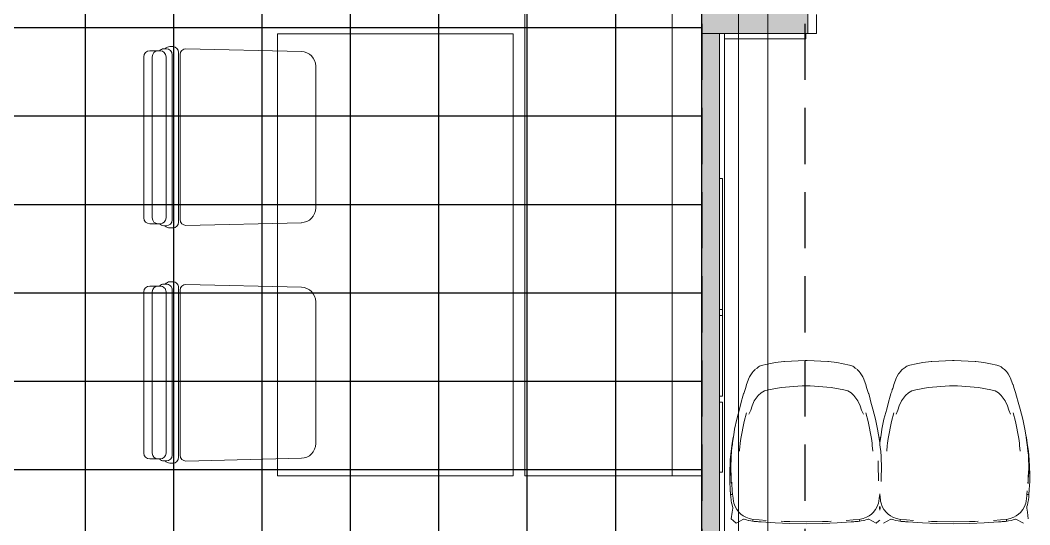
# Model space of a CAD drawing. Header units: millimetres. Extents: x 567392 to 582402, y 4512800 to 4518063.
# Drawn here: x 568558.5 to 568901.2, y 4514063.8 to 4514235.1 of the extents above; entities that cross this region are included whole.
import ezdxf

# ---------------------------------------------------------------- set-up
doc = ezdxf.new("R2010")
doc.units = ezdxf.units.MM
doc.linetypes.add('DASHED2', pattern=[9.525, 6.35, -3.175])
for name, color, linetype, lineweight in [('1A_GOR_04', 163, 'Continuous', 9), ('a_8', 8, 'Continuous', 0), ('a_tefris', 1, 'Continuous', 0)]:
    doc.layers.add(name, color=color, linetype=linetype, lineweight=lineweight)
doc.layers.add('a_p1_d', color=1, linetype='DASHED2')
doc.layers.add('seramik', color=251, linetype='Continuous')

# ---------------------------------------------------------------- blocks, each defined once
blk = doc.blocks.new('A$C4A613EE6')
h = blk.add_hatch(color=256)
h.dxf.hatch_style = 1
h.paths.add_polyline_path([(100, -3850), (2860, -3850), (2860, -4210), (2300, -4210), (2300, -3950), (100, -3950)])
h = blk.add_hatch(color=256)
h.dxf.hatch_style = 1
h.paths.add_polyline_path([(2860, -4210), (12300, -4210), (12300, -3850), (12000, -3850), (12000, -3950), (7000, -3950), (7000, -3850), (6180, -3850), (6180, -4150), (2860, -4150)])
for p, q in [((4202.8, -3112.9), (4169.4, -3119.8)), ((4222.1, -3110), (4202.8, -3112.9)), ((4249.1, -3105.9), (4222.1, -3110)), ((4231.4, -3108), (4222.1, -3110)), ((4250.6, -3104.7), (4231.4, -3108)), ((4254.7, -3105.2), (4249.1, -3105.9)), ((4277.4, -3100.8), (4250.6, -3104.7)), ((4265.7, -3103.9), (4254.7, -3105.2)), ((4277.7, -3102.5), (4265.7, -3103.9)), ((4306.9, -3098), (4277.4, -3100.8)), ((4283.7, -3101.9), (4277.7, -3102.5)), ((4291.2, -3101.2), (4283.7, -3101.9)), ((4291.2, -3101.2), (4295, -3100.8)), ((4295, -3100.8), (4336.2, -3099.7)), ((4356.1, -3096.3), (4306.9, -3098)), ((4336.2, -3099.7), (4365.3, -3101.3)), ((4336.2, -3099.7), (4349.8, -3099.7)), ((4371.1, -3101.3), (4349.8, -3099.7)), ((4380.7, -3096.6), (4356.1, -3096.3)), ((4365.3, -3101.3), (4386.5, -3101.6)), ((4386.5, -3101.6), (4371.1, -3101.3)), ((4407.4, -3097.9), (4380.7, -3096.6)), ((4382.7, -3103.4), (4386.6, -3103.4)), ((4387.6, -3103.5), (4386.5, -3101.6)), ((4386.6, -3103.4), (4386.8, -3103.4)), ((4410.1, -3098.2), (4407.4, -3097.9)), ((4410.1, -3098.2), (4421.1, -3099.1)), ((4426.1, -3099.5), (4410.1, -3098.2)), ((4424.5, -3105.9), (4411.9, -3104.8)), ((4421.1, -3099.1), (4426.2, -3099.4)), ((4425.1, -3101.3), (4424.5, -3105.9)), ((4429.4, -3106.4), (4424.5, -3105.9)), ((4426.1, -3099.5), (4425.1, -3101.3)), ((4426.2, -3099.4), (4432.7, -3100.1)), ((4447.4, -3108.6), (4429.4, -3106.4)), ((4432.7, -3100.1), (4443.5, -3101.1)), ((4443.5, -3101.1), (4445.8, -3101.3)), ((4445.8, -3101.3), (4452.7, -3102.5)), ((4454.2, -3110.1), (4447.4, -3108.6)), ((4452.7, -3102.5), (4452.7, -3102.5)), ((4452.7, -3102.5), (4459.7, -3104.5)), ((4465.4, -3114.3), (4454.2, -3110.1)), ((4459.7, -3104.5), (4465.1, -3106)), ((4469, -3106.8), (4465.1, -3106)), ((4475.4, -3120), (4465.4, -3114.3)), ((4471, -3106.9), (4469, -3106.8)), ((4485, -3104.3), (4471, -3106.9)), ((4507.3, -3101.5), (4485, -3104.3)), ((4508.5, -3143.2), (4521.6, -3118)), ((4064.4, -3149.5), (4052, -3153.1)), ((4068.9, -3148.1), (4064.4, -3149.5)), ((4074.9, -3146.2), (4068.9, -3148.1)), ((4082.4, -3143.7), (4074.9, -3146.2)), ((4083.6, -3143.3), (4082.4, -3143.7)), ((4091.4, -3141.1), (4083.6, -3143.3)), ((4111.2, -3135.5), (4091.4, -3141.1)), ((4135.5, -3129.1), (4111.2, -3135.5)), ((4169.4, -3119.8), (4135.5, -3129.1)), ((4176.9, -3145.3), (4147.2, -3153)), ((4176.9, -3145.3), (4234.6, -3133.7)), ((4234.6, -3133.7), (4250.4, -3131.8)), ((4250.4, -3131.8), (4253.8, -3131.4)), ((4253.8, -3131.4), (4256.1, -3131.2)), ((4256.1, -3131.2), (4258, -3131)), ((4258, -3131), (4277.2, -3129.3)), ((4485.6, -3128.2), (4475.4, -3120)), ((4491.2, -3134.2), (4485.6, -3128.2)), ((4497.1, -3142.2), (4491.2, -3134.2)), ((4501.8, -3150.5), (4497.1, -3142.2)), ((4506.5, -3162.4), (4501.8, -3150.5)), ((4508.5, -3144.8), (4508.5, -3143.2)), ((4509.3, -3148.2), (4508.5, -3144.8)), ((4509.3, -3148.2), (4510.8, -3153.2)), ((4001, -3181.8), (3995.5, -3188.8)), ((4001.9, -3181), (4001, -3181.8)), ((4007.7, -3175.6), (4001.9, -3181)), ((4011.4, -3172.3), (4007.7, -3175.6)), ((4015, -3169.8), (4011.4, -3172.3)), ((4024.9, -3163.7), (4015, -3169.8)), ((4027.7, -3162.5), (4024.9, -3163.7)), ((4051.3, -3153.4), (4027.7, -3162.5)), ((4052, -3153.1), (4051.3, -3153.4)), ((4088.9, -3193.2), (4106.5, -3179.7)), ((4124, -3171.9), (4106.5, -3179.7)), ((4124.1, -3171.9), (4124, -3171.9)), ((4138.8, -3167.4), (4124.1, -3171.9)), ((4152.2, -3161.5), (4138.8, -3167.4)), ((4509.5, -3175.8), (4506.5, -3162.4)), ((4509.5, -3175.8), (4513.7, -3175)), ((4509.5, -3176), (4509.5, -3175.8)), ((4511.2, -3196.1), (4509.5, -3176)), ((4510.8, -3153.2), (4512.8, -3159.1)), ((4512.8, -3159.1), (4512.9, -3159.7)), ((4512.9, -3159.7), (4514.6, -3168.4)), ((4513.7, -3175), (4515.4, -3173.8)), ((4514.6, -3168.4), (4515.6, -3173.6)), ((4516.8, -3190.2), (4515.4, -3173.8)), ((4515.6, -3173.6), (4516, -3178.6)), ((4516, -3178.6), (4516.8, -3190.2)), ((3985.5, -3208.2), (3981.1, -3229.4)), ((3989.6, -3197.7), (3985.5, -3208.2)), ((3991.8, -3194), (3989.6, -3197.7)), ((3993.5, -3191.4), (3991.8, -3194)), ((3995.5, -3188.8), (3993.5, -3191.4)), ((4073.3, -3214.4), (4069.4, -3228)), ((4073.3, -3214.4), (4079.2, -3202.8)), ((4079.2, -3202.8), (4088.9, -3193.2)), ((4512.6, -3220), (4511.2, -3196.1)), ((4517.1, -3193.6), (4516.8, -3190.2)), ((4517.9, -3202.4), (4517.1, -3193.6)), ((4521.1, -3250.7), (4517.9, -3202.4)), ((3976.8, -3251.8), (3973, -3279.7)), ((3981.1, -3229.4), (3976.8, -3251.8)), ((4069.4, -3228), (4061.6, -3270.4)), ((4523.1, -3299.8), (4521.1, -3250.7)), ((3972.8, -3282.1), (3969.5, -3352.6)), ((3973, -3279.7), (3972.8, -3282.1)), ((4061.6, -3270.5), (4055.8, -3342)), ((4061.6, -3270.5), (4061.6, -3270.4)), ((4516, -3281.2), (4515.5, -3271.1)), ((4516.8, -3300.4), (4516, -3281.2)), ((4517.5, -3355.6), (4516.8, -3300.4)), ((4523.9, -3355.6), (4523.1, -3299.8)), ((3969.5, -3352.6), (3969.4, -3355.6)), ((3969.4, -3355.6), (3969.5, -3358.6)), ((4055.8, -3342), (4055.8, -3369.3)), ((4517.5, -3355.6), (4516.8, -3410.9)), ((4523.9, -3355.6), (4523.1, -3411.5)), ((3969.5, -3358.6), (3972.8, -3429.2)), ((4055.8, -3369.3), (4061.6, -3440.8)), ((4516.8, -3410.9), (4516, -3430)), ((4521.1, -3460.6), (4523.1, -3411.5)), ((3972.8, -3429.2), (3973, -3431.5)), ((3973, -3431.5), (3976.8, -3459.4)), ((3976.8, -3459.4), (3981.1, -3481.8)), ((4061.6, -3440.9), (4061.6, -3440.8)), ((4061.6, -3440.9), (4069.4, -3483.3)), ((4516, -3430), (4515.5, -3440.1)), ((4517.9, -3508.8), (4521.1, -3460.6)), ((3981.1, -3481.8), (3985.5, -3503)), ((4069.4, -3483.3), (4073.3, -3496.8)), ((4512.6, -3491.2), (4511.2, -3515.1)), ((3985.5, -3503), (3989.6, -3513.6)), ((3989.6, -3513.6), (3991.8, -3517.2)), ((3991.8, -3517.2), (3993.5, -3519.8)), ((3993.5, -3519.8), (3995.5, -3522.4)), ((3995.5, -3522.4), (4001, -3529.5)), ((4001, -3529.5), (4001.9, -3530.3)), ((4079.2, -3508.4), (4073.3, -3496.8)), ((4088.9, -3518.1), (4079.2, -3508.4)), ((4106.5, -3531.6), (4088.9, -3518.1)), ((4511.2, -3515.1), (4509.5, -3535.3)), ((4515.4, -3537.5), (4516.8, -3521)), ((4516.8, -3521), (4516, -3532.6)), ((4516.8, -3521), (4517.1, -3517.7)), ((4517.1, -3517.7), (4517.9, -3508.8)), ((4001.9, -3530.3), (4007.7, -3535.7)), ((4007.7, -3535.7), (4011.4, -3539)), ((4011.4, -3539), (4015, -3541.4)), ((4015, -3541.4), (4024.9, -3547.6)), ((4024.9, -3547.6), (4027.7, -3548.7)), ((4051.3, -3557.8), (4027.7, -3548.7)), ((4051.3, -3557.8), (4052, -3558.1)), ((4052, -3558.1), (4064.4, -3561.7)), ((4064.4, -3561.7), (4068.9, -3563.1)), ((4068.9, -3563.1), (4074.9, -3565.1)), ((4106.5, -3531.6), (4124, -3539.3)), ((4124, -3539.3), (4124.1, -3539.3)), ((4124.1, -3539.3), (4138.8, -3543.9)), ((4138.8, -3543.9), (4152.2, -3549.8)), ((4147.2, -3558.3), (4176.9, -3565.9)), ((4501.8, -3560.7), (4497.1, -3569)), ((4506.5, -3548.8), (4501.8, -3560.7)), ((4509.5, -3535.4), (4506.5, -3548.8)), ((4508.5, -3566.4), (4509.3, -3563)), ((4510.8, -3558.1), (4509.3, -3563)), ((4509.5, -3535.3), (4509.5, -3535.4)), ((4513.7, -3536.2), (4509.5, -3535.4)), ((4512.8, -3552.2), (4510.8, -3558.1)), ((4512.9, -3551.6), (4512.8, -3552.2)), ((4514.6, -3542.9), (4512.9, -3551.6)), ((4515.4, -3537.5), (4513.7, -3536.2)), ((4515.6, -3537.7), (4514.6, -3542.9)), ((4516, -3532.6), (4515.6, -3537.7)), ((4074.9, -3565.1), (4082.4, -3567.5)), ((4082.4, -3567.5), (4083.6, -3568)), ((4083.6, -3568), (4091.4, -3570.1)), ((4091.4, -3570.1), (4111.2, -3575.7)), ((4111.2, -3575.7), (4135.5, -3582.1)), ((4135.5, -3582.1), (4169.4, -3591.4)), ((4169.4, -3591.4), (4202.8, -3598.3)), ((4176.9, -3565.9), (4234.6, -3577.5)), ((4250.4, -3579.4), (4234.6, -3577.5)), ((4253.8, -3579.8), (4250.4, -3579.4)), ((4256.1, -3580), (4253.8, -3579.8)), ((4258, -3580.2), (4256.1, -3580)), ((4277.2, -3581.9), (4258, -3580.2)), ((4465.4, -3596.9), (4454.2, -3601.1)), ((4475.4, -3591.3), (4465.4, -3596.9)), ((4485.6, -3583), (4475.4, -3591.3)), ((4491.2, -3577.1), (4485.6, -3583)), ((4497.1, -3569), (4491.2, -3577.1)), ((4508.5, -3568), (4508.5, -3566.4)), ((4521.6, -3593.2), (4508.5, -3568)), ((4135.5, -3628.9), (4111.2, -3635.3)), ((4169.4, -3619.6), (4135.5, -3628.9)), ((4202.8, -3612.7), (4169.4, -3619.6)), ((4202.8, -3598.3), (4222.1, -3601.2)), ((4222.1, -3609.8), (4202.8, -3612.7)), ((4222.1, -3601.2), (4231.4, -3603.2)), ((4222.1, -3601.2), (4249.1, -3605.4)), ((4249.1, -3605.7), (4222.1, -3609.8)), ((4231.4, -3607.8), (4222.1, -3609.8)), ((4231.4, -3603.2), (4244.7, -3605.5)), ((4244.7, -3605.5), (4231.4, -3607.8)), ((4234.6, -3633.5), (4250.4, -3631.6)), ((4244.9, -3605.5), (4244.7, -3605.5)), ((4249.1, -3605.4), (4249.9, -3605.5)), ((4250.2, -3605.5), (4249.1, -3605.7)), ((4249.9, -3605.5), (4250.2, -3605.5)), ((4254.7, -3605), (4250.2, -3605.5)), ((4250.4, -3631.6), (4253.8, -3631.2)), ((4253.8, -3631.2), (4256.1, -3631)), ((4265.7, -3603.7), (4254.7, -3605)), ((4256.1, -3631), (4258, -3630.8)), ((4258, -3630.8), (4277.2, -3629.1)), ((4277.7, -3602.3), (4265.7, -3603.7)), ((4283.7, -3601.7), (4277.7, -3602.3)), ((4291.2, -3601), (4283.7, -3601.7)), ((4291.2, -3601), (4295, -3600.6)), ((4295, -3600.6), (4336.2, -3599.5)), ((4336.2, -3611.5), (4310.6, -3610.8)), ((4336.2, -3599.5), (4365.3, -3601.1)), ((4336.2, -3599.5), (4338.4, -3599.5)), ((4365.3, -3610), (4336.2, -3611.5)), ((4337.7, -3611.5), (4336.2, -3611.5)), ((4365.3, -3601.1), (4380.4, -3601.3)), ((4366.6, -3610), (4365.3, -3610)), ((4374.7, -3609.8), (4366.6, -3610)), ((4378.7, -3609.8), (4374.7, -3609.8)), ((4424.5, -3605.7), (4422.2, -3605.5)), ((4424.6, -3605.3), (4424.5, -3605.7)), ((4429.4, -3606.2), (4424.5, -3605.7)), ((4424.6, -3605.3), (4429.4, -3604.9)), ((4430.7, -3604.7), (4429.4, -3604.9)), ((4447.4, -3608.4), (4429.4, -3606.2)), ((4447.4, -3602.6), (4430.7, -3604.7)), ((4454.2, -3601.1), (4447.4, -3602.6)), ((4454.2, -3609.9), (4447.4, -3608.4)), ((4465.4, -3614.1), (4454.2, -3609.9)), ((4463.9, -3605.5), (4464.1, -3605.5)), ((4465.1, -3605.3), (4464.1, -3605.5)), ((4464.1, -3605.5), (4465.1, -3605.8)), ((4465.1, -3605.3), (4469, -3604.4)), ((4469, -3606.6), (4465.1, -3605.8)), ((4475.4, -3619.8), (4465.4, -3614.1)), ((4469, -3604.4), (4471, -3604.3)), ((4471, -3606.7), (4469, -3606.6)), ((4471, -3604.3), (4477.3, -3605.5)), ((4477.3, -3605.5), (4471, -3606.7)), ((4485.6, -3628), (4475.4, -3619.8)), ((4477.7, -3605.5), (4477.3, -3605.5)), ((4491.2, -3634), (4485.6, -3628)), ((4508.5, -3643), (4521.7, -3617.7)), ((4514.4, -3608.4), (4511.5, -3605.4)), ((4521.7, -3617.7), (4514.4, -3608.4)), ((4024.9, -3663.5), (4015, -3669.6)), ((4027.7, -3662.3), (4024.9, -3663.5)), ((4051.3, -3653.2), (4027.7, -3662.3)), ((4052, -3652.9), (4051.3, -3653.2)), ((4064.4, -3649.3), (4052, -3652.9)), ((4068.9, -3647.9), (4064.4, -3649.3)), ((4074.9, -3646), (4068.9, -3647.9)), ((4082.4, -3643.5), (4074.9, -3646)), ((4083.6, -3643.1), (4082.4, -3643.5)), ((4091.4, -3640.9), (4083.6, -3643.1)), ((4111.2, -3635.3), (4091.4, -3640.9)), ((4152.2, -3661.3), (4138.8, -3667.2)), ((4176.9, -3645.1), (4147.2, -3652.8)), ((4176.9, -3645.1), (4234.6, -3633.5)), ((4497.1, -3642), (4491.2, -3634)), ((4501.8, -3650.3), (4497.1, -3642)), ((4506.5, -3662.2), (4501.8, -3650.3)), ((4509.5, -3675.6), (4506.5, -3662.2)), ((4508.5, -3644.6), (4508.5, -3643)), ((4509.3, -3648), (4508.5, -3644.6)), ((4509.3, -3648), (4510.8, -3653)), ((4510.8, -3653), (4512.8, -3658.9)), ((4512.8, -3658.9), (4512.9, -3659.5)), ((4512.9, -3659.5), (4514.6, -3668.2)), ((3989.6, -3697.5), (3985.5, -3708)), ((3991.8, -3693.8), (3989.6, -3697.5)), ((3993.5, -3691.2), (3991.8, -3693.8)), ((3995.5, -3688.6), (3993.5, -3691.2)), ((4001, -3681.6), (3995.5, -3688.6)), ((4001.9, -3680.8), (4001, -3681.6)), ((4007.7, -3675.4), (4001.9, -3680.8)), ((4011.4, -3672.1), (4007.7, -3675.4)), ((4015, -3669.6), (4011.4, -3672.1)), ((4079.2, -3702.6), (4088.9, -3693)), ((4088.9, -3693), (4106.5, -3679.5)), ((4124, -3671.7), (4106.5, -3679.5)), ((4124.1, -3671.7), (4124, -3671.7)), ((4138.8, -3667.2), (4124.1, -3671.7)), ((4509.5, -3675.6), (4513.7, -3674.8)), ((4509.5, -3675.8), (4509.5, -3675.6)), ((4511.2, -3695.9), (4509.5, -3675.8)), ((4512.6, -3719.8), (4511.2, -3695.9)), ((4513.7, -3674.8), (4515.4, -3673.6)), ((4514.6, -3668.2), (4515.6, -3673.4)), ((4516.8, -3690), (4515.4, -3673.6)), ((4515.6, -3673.4), (4516, -3678.4)), ((4516, -3678.4), (4516.8, -3690)), ((4517.1, -3693.4), (4516.8, -3690)), ((4517.9, -3702.2), (4517.1, -3693.4)), ((3981.1, -3729.2), (3976.8, -3751.6)), ((3985.5, -3708), (3981.1, -3729.2)), ((4069.4, -3727.8), (4061.6, -3770.2)), ((4073.3, -3714.2), (4069.4, -3727.8)), ((4073.3, -3714.2), (4079.2, -3702.6)), ((4521.1, -3750.5), (4517.9, -3702.2)), ((3976.8, -3751.6), (3973, -3779.5)), ((4523.1, -3799.6), (4521.1, -3750.5)), ((3972.8, -3781.9), (3969.5, -3852.4)), ((3973, -3779.5), (3972.8, -3781.9)), ((4061.6, -3770.3), (4055.8, -3841.8)), ((4061.6, -3770.3), (4061.6, -3770.2)), ((4516, -3781), (4515.5, -3770.9)), ((4516.8, -3800.2), (4516, -3781)), ((4517.5, -3855.4), (4516.8, -3800.2)), ((4523.9, -3855.4), (4523.1, -3799.6)), ((2795, -3820), (2860, -3820)), ((2860, -3850), (2860, -3820)), ((2860, -4132), (2860, -3820)), ((2860, -3850), (2860, -3856.6)), ((2860, -3856.6), (2878, -3856.6)), ((2860, -3856.6), (2860, -4132)), ((2878, -4132), (2878, -3856.6)), ((3969.5, -3852.4), (3969.4, -3855.4)), ((3969.4, -3855.4), (3969.5, -3858.4)), ((3969.5, -3858.4), (3972.8, -3929)), ((4055.8, -3841.8), (4055.8, -3869.1)), ((4055.8, -3869.1), (4061.6, -3940.6)), ((4517.5, -3855.4), (4516.8, -3910.7)), ((4523.9, -3855.4), (4523.1, -3911.3)), ((3972.8, -3929), (3973, -3931.3)), ((3973, -3931.3), (3976.8, -3959.2)), ((4061.6, -3940.7), (4061.6, -3940.6)), ((4061.6, -3940.7), (4069.4, -3983.1)), ((4516, -3929.8), (4515.5, -3939.9)), ((4516.8, -3910.7), (4516, -3929.8)), ((4521.1, -3960.4), (4523.1, -3911.3)), ((3976.8, -3959.2), (3981.1, -3981.6)), ((4517.9, -4008.6), (4521.1, -3960.4)), ((3981.1, -3981.6), (3985.5, -4002.8)), ((3985.5, -4002.8), (3989.6, -4013.4)), ((4069.4, -3983.1), (4073.3, -3996.6)), ((4079.2, -4008.2), (4073.3, -3996.6)), ((4088.9, -4017.9), (4079.2, -4008.2)), ((4512.6, -3991), (4511.2, -4014.9)), ((4517.1, -4017.5), (4517.9, -4008.6)), ((3989.6, -4013.4), (3991.8, -4017)), ((3991.8, -4017), (3993.5, -4019.6)), ((3993.5, -4019.6), (3995.5, -4022.2)), ((3995.5, -4022.2), (4001, -4029.3)), ((4001, -4029.3), (4001.9, -4030.1)), ((4001.9, -4030.1), (4007.7, -4035.5)), ((4007.7, -4035.5), (4011.4, -4038.8)), ((4011.4, -4038.8), (4015, -4041.2)), ((4015, -4041.2), (4024.9, -4047.4)), ((4106.5, -4031.4), (4088.9, -4017.9)), ((4106.5, -4031.4), (4124, -4039.1)), ((4124, -4039.1), (4124.1, -4039.1)), ((4124.1, -4039.1), (4138.8, -4043.7)), ((4509.5, -4035.2), (4506.5, -4048.6)), ((4511.2, -4014.9), (4509.5, -4035.1)), ((4509.5, -4035.1), (4509.5, -4035.2)), ((4513.7, -4036), (4509.5, -4035.2)), ((4514.6, -4042.7), (4512.9, -4051.4)), ((4515.4, -4037.3), (4513.7, -4036)), ((4515.6, -4037.5), (4514.6, -4042.7)), ((4515.4, -4037.3), (4516.8, -4020.8)), ((4516, -4032.4), (4515.6, -4037.5)), ((4516.8, -4020.8), (4516, -4032.4)), ((4516.8, -4020.8), (4517.1, -4017.5)), ((4024.9, -4047.4), (4027.7, -4048.5)), ((4051.3, -4057.6), (4027.7, -4048.5)), ((4051.3, -4057.6), (4052, -4057.9)), ((4052, -4057.9), (4064.4, -4061.5)), ((4064.4, -4061.5), (4068.9, -4062.9)), ((4068.9, -4062.9), (4074.9, -4064.9)), ((4074.9, -4064.9), (4082.4, -4067.3)), ((4082.4, -4067.3), (4083.6, -4067.8)), ((4083.6, -4067.8), (4091.4, -4069.9)), ((4091.4, -4069.9), (4111.2, -4075.5)), ((4111.2, -4075.5), (4135.5, -4081.9)), ((4138.8, -4043.7), (4152.2, -4049.6)), ((4147.2, -4058.1), (4176.9, -4065.7)), ((4176.9, -4065.7), (4234.6, -4077.3)), ((4250.4, -4079.2), (4234.6, -4077.3)), ((4491.2, -4076.9), (4485.6, -4082.8)), ((4497.1, -4068.8), (4491.2, -4076.9)), ((4501.8, -4060.5), (4497.1, -4068.8)), ((4506.5, -4048.6), (4501.8, -4060.5)), ((4508.5, -4066.2), (4509.3, -4062.8)), ((4508.5, -4067.8), (4508.5, -4066.2)), ((4521.7, -4093.2), (4508.5, -4067.8)), ((4510.8, -4057.9), (4509.3, -4062.8)), ((4512.8, -4052), (4510.8, -4057.9)), ((4512.9, -4051.4), (4512.8, -4052)), ((4135.5, -4081.9), (4169.4, -4091.2)), ((4169.4, -4091.2), (4202.8, -4098.1)), ((4202.8, -4098.1), (4222.1, -4101)), ((4222.1, -4101), (4231.4, -4103)), ((4222.1, -4101), (4249.1, -4105.2)), ((4231.4, -4103), (4250.6, -4106.3)), ((4249.1, -4105.2), (4254.7, -4105.9)), ((4253.8, -4079.6), (4250.4, -4079.2)), ((4250.6, -4106.3), (4277.4, -4110.2)), ((4256.1, -4079.8), (4253.8, -4079.6)), ((4254.7, -4105.9), (4265.7, -4107.2)), ((4258, -4080), (4256.1, -4079.8)), ((4277.2, -4081.7), (4258, -4080)), ((4265.7, -4107.2), (4277.7, -4108.5)), ((4277.4, -4110.2), (4306.9, -4113.1)), ((4277.7, -4108.5), (4283.7, -4109.2)), ((4283.7, -4109.2), (4291.2, -4109.9)), ((4295, -4110.2), (4291.2, -4109.9)), ((4336.2, -4111.3), (4295, -4110.2)), ((4365.3, -4109.8), (4336.2, -4111.3)), ((4349.8, -4111.3), (4336.2, -4111.3)), ((4349.8, -4111.3), (4371.1, -4109.8)), ((4386.5, -4109.5), (4365.3, -4109.8)), ((4371.1, -4109.8), (4386.5, -4109.5)), ((4386.6, -4107.6), (4382.7, -4107.7)), ((4387.6, -4107.6), (4386.5, -4109.5)), ((4386.8, -4107.6), (4386.6, -4107.6)), ((4411.9, -4106.2), (4387.6, -4107.6)), ((4426.1, -4111.5), (4411, -4112.8)), ((4421.1, -4112), (4411, -4112.8)), ((4424.5, -4105.1), (4411.9, -4106.2)), ((4426.2, -4111.6), (4421.1, -4112)), ((4429.4, -4104.7), (4424.5, -4105.1)), ((4424.5, -4105.1), (4425.1, -4109.8)), ((4425.1, -4109.8), (4426.1, -4111.5)), ((4432.7, -4110.9), (4426.2, -4111.6)), ((4447.4, -4102.4), (4429.4, -4104.7)), ((4443.5, -4109.9), (4432.7, -4110.9)), ((4445.8, -4109.7), (4443.5, -4109.9)), ((4452.7, -4108.6), (4445.8, -4109.7)), ((4454.2, -4100.9), (4447.4, -4102.4)), ((4459.7, -4106.5), (4452.7, -4108.5)), ((4452.7, -4108.5), (4452.7, -4108.6)), ((4465.4, -4096.7), (4454.2, -4100.9)), ((4465.1, -4105.1), (4459.7, -4106.5)), ((4465.1, -4105.1), (4469, -4104.2)), ((4475.4, -4091.1), (4465.4, -4096.7)), ((4469, -4104.2), (4471, -4104.1)), ((4471, -4104.1), (4485, -4106.8)), ((4485.6, -4082.8), (4475.4, -4091.1)), ((4485, -4106.8), (4507.4, -4109.5)), ((4507.4, -4109.5), (4514.4, -4102.5)), ((4514.4, -4102.5), (4521.7, -4093.2)), ((2860, -4132), (2878, -4132)), ((2860, -4132), (2860, -4150)), ((2878, -4132), (6180, -4132)), ((3352.4, -4150), (3352.4, -4139.8)), ((3796.5, -4139.8), (3352.4, -4139.8)), ((3796.5, -4150), (3796.5, -4139.8)), ((3796.5, -4139.8), (3816.8, -4139.8)), ((3816.8, -4150), (3816.8, -4139.8)), ((3816.8, -4139.8), (4090.8, -4139.8)), ((4090.8, -4150), (4090.8, -4139.8)), ((4111.1, -4150), (4111.1, -4139.8)), ((4349.4, -4139.8), (4111.1, -4139.8)), ((4306.9, -4113.1), (4356.1, -4114.8)), ((4349.4, -4150), (4349.4, -4139.8)), ((4356.1, -4114.8), (4380.7, -4114.5)), ((4380.7, -4114.5), (4407.4, -4113.1)), ((4407.4, -4113.1), (4410.1, -4112.9)), ((4411, -4112.8), (4410.1, -4112.9)), ((2860, -4150), (3352.4, -4150)), ((3352.4, -4150), (3796.5, -4150)), ((3796.5, -4150), (3816.8, -4150)), ((3816.8, -4150), (4090.8, -4150)), ((4090.8, -4150), (4111.1, -4150)), ((4111.1, -4150), (4349.4, -4150)), ((4349.4, -4150), (4842.4, -4150)), ((12300, -4210), (2300, -4210))]:
    blk.add_line(p, q)
for points in [[(100, -3850), (2860, -3850), (2860, -4210), (2300, -4210), (2300, -3950), (100, -3950)], [(2860, -4210), (12300, -4210), (12300, -3850), (12000, -3850), (12000, -3950), (7000, -3950), (7000, -3850), (6180, -3850), (6180, -4150), (2860, -4150)]]:
    blk.add_lwpolyline(points, close=True)
blk = doc.blocks.new('A$C1CF9497D')
for p, q in [((54.87, 116.68), (-54.56, 116.68)), ((-58.56, 106.97), (-58.56, 112.68)), ((54.87, 110.97), (-54.56, 110.97)), ((58.87, 106.97), (58.87, 112.68)), ((-59.9, 101.42), (-59.9, 103.11)), ((-58.56, 105.6), (-58.56, 106.97)), ((58.87, 105.6), (58.87, 106.97)), ((60.21, 101.42), (60.21, 103.11)), ((-61.39, 97.04), (-61.39, 99)), ((56.21, 97.42), (-55.9, 97.42)), ((54.87, 101.6), (-54.56, 101.6)), ((61.7, 97.04), (61.7, 99)), ((57.7, 93.04), (-57.39, 93.04)), ((55.98, 92.08), (-55.98, 92.08)), ((-58.12, 9.76), (-59.98, 88.08)), ((58.12, 9.76), (59.98, 88.08)), ((48.12, 0), (-48.12, 0))]:
    blk.add_line(p, q)
for centre, radius, start, end in [((-54.56, 112.68), 4, 90, 180), ((54.87, 112.68), 4, 0, 90), ((-54.56, 106.97), 4, 90, 180), ((54.87, 106.97), 4, 0, 90), ((-55.9, 103.11), 4, 131.67079, 180), ((-54.56, 105.6), 4, 180, 270), ((54.87, 105.6), 4, 270, 0), ((56.21, 103.11), 4, 0, 48.32921), ((-57.39, 99), 4, 128.87369, 180), ((-57.39, 97.04), 4, 180, 270), ((-55.9, 101.42), 4, 180, 270), ((56.21, 101.42), 4, 270, 0), ((57.7, 97.04), 4, 270, 0), ((57.7, 99), 4, 0, 51.12631), ((-55.98, 88.08), 4, 90, 180), ((55.98, 88.08), 4, 0, 90), ((-48.12, 10), 10, 181.36268, 270), ((48.12, 10), 10, 270, 358.63732)]:
    blk.add_arc(centre, radius, start, end)

msp = doc.modelspace()

# ---------------------------------------------------------------- hatches: boundary and pattern name
at = {"layer": 'seramik'}
h = msp.add_hatch(dxfattribs=at)
h.set_pattern_fill('_USER', color=256, scale=30, double=1, pattern_type=0)
h.set_pattern_definition([(0, (568250.592, 4514562.52), (0, 30), []), (90, (568250.592, 4514562.52), (-30, 2e-15), [])])
h.paths.add_polyline_path([(568789.802, 4514562.52), (568250.592, 4514562.52), (568250.592, 4513871.52), (568789.802, 4513871.52)])

# ---------------------------------------------------------------- linework, layer by layer
at = {"layer": '1A_GOR_04'}
for points in [[(568802.302, 4513906.52), (568802.302, 4514562.52)], [(568812.302, 4513906.52), (568812.302, 4514562.52)]]:
    msp.add_lwpolyline(points, dxfattribs=at)
at = {"layer": 'a_p1_d', "ltscale": 3}
for points in [[(568789.802, 4515062.52), (568789.802, 4513366.52)], [(568824.802, 4515062.52), (568824.802, 4513366.52)]]:
    msp.add_lwpolyline(points, dxfattribs=at)
at = {"layer": 'a_tefris'}
msp.add_lwpolyline([(568779.802, 4514430.381), (568729.802, 4514430.381), (568729.802, 4514080.381), (568779.802, 4514080.381)], dxfattribs=at)
for points in [[(568779.802, 4514080.381), (568789.802, 4514080.381), (568789.802, 4514430.381), (568779.802, 4514430.381)], [(568645.802, 4514230.381), (568725.802, 4514230.381), (568725.802, 4514080.381), (568645.802, 4514080.381)]]:
    msp.add_lwpolyline(points, close=True, dxfattribs=at)
at = {"layer": 'seramik'}
msp.add_lwpolyline([(568789.802, 4514562.52), (568250.592, 4514562.52), (568250.592, 4513871.52), (568789.802, 4513871.52)], close=True, dxfattribs=at)

# ---------------------------------------------------------------- block references
at = {"layer": 'a_8', "xscale": 0.09999999999999998, "yscale": 0.09999999999999998, "zscale": 0.09999999999999998, "rotation": 270}
msp.add_blockref('A$C4A613EE6', (569210.802, 4514516.52), dxfattribs=at)
at = {"layer": 'a_tefris', "yscale": 0.4999999999999998, "zscale": 0.4999999999999998}
for p, xscale, rotation in [((568658.802, 4514195.381), -0.4999999999999998, 89.99999999937202), ((568658.802, 4514115.381), 0.4999999999999998, 90.00000000020245)]:
    msp.add_blockref('A$C1CF9497D', p, dxfattribs=dict(at, xscale=xscale, rotation=rotation))

doc.saveas('drawing.dxf')
